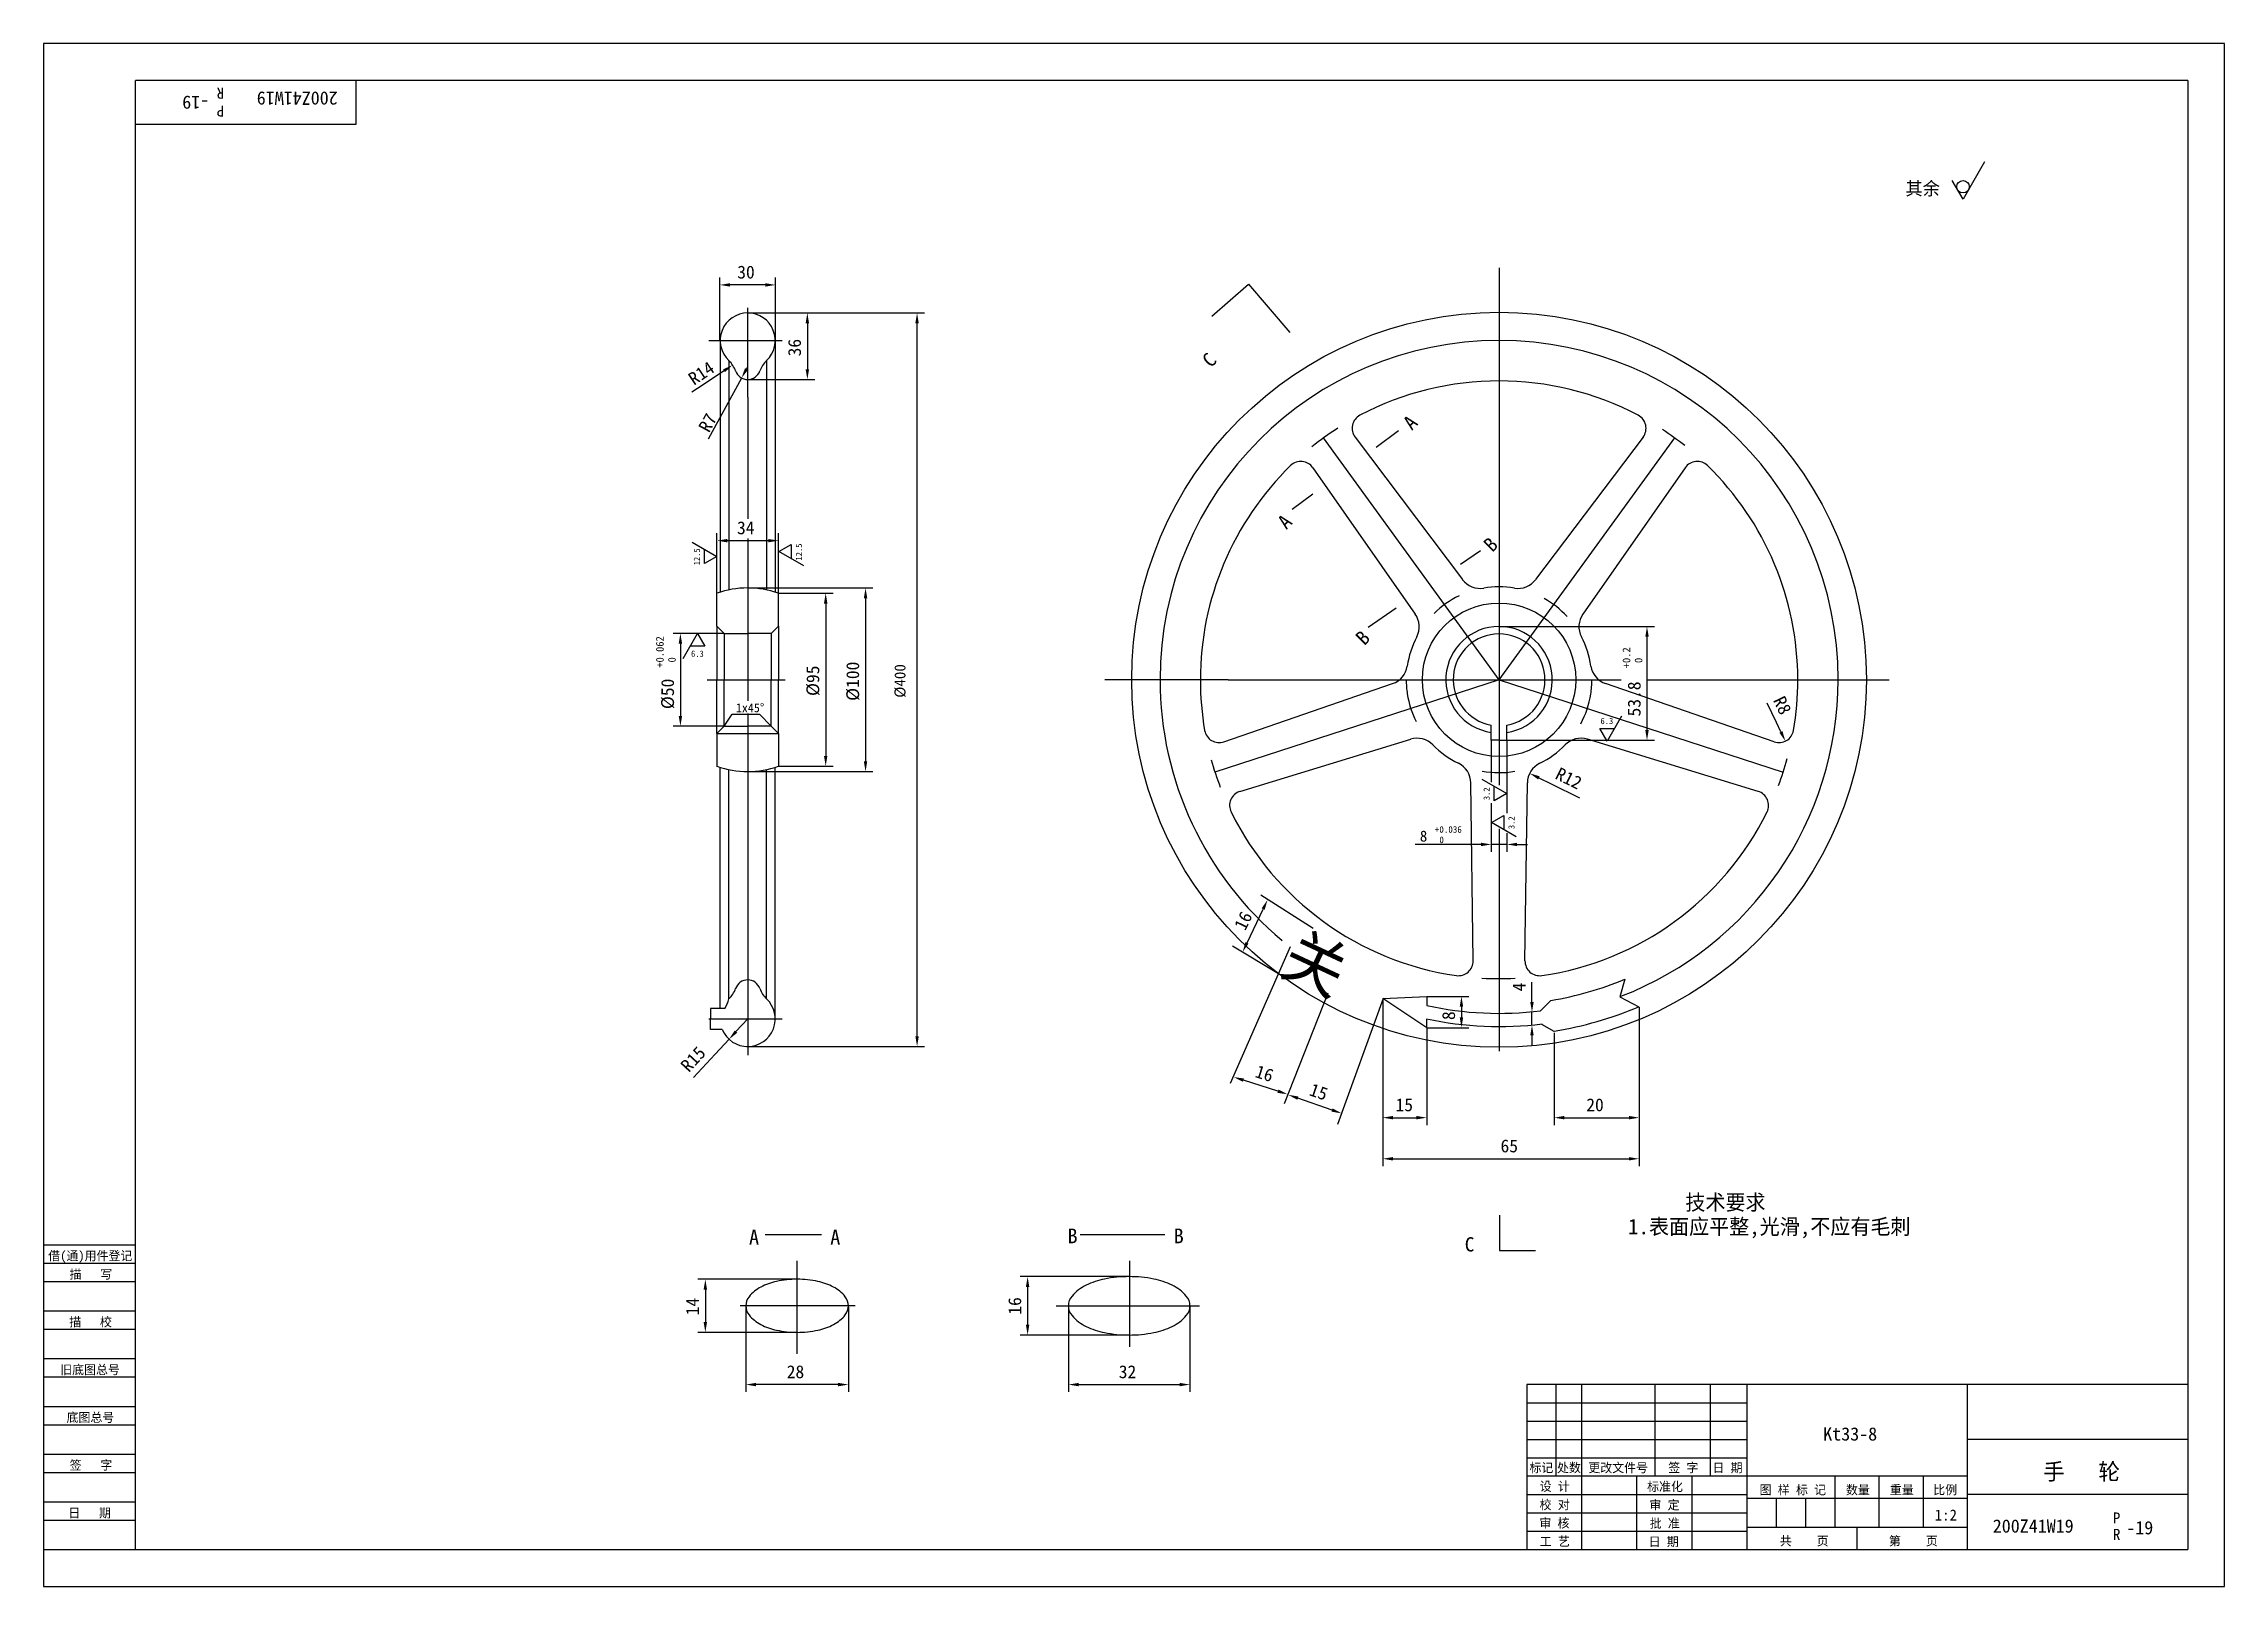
# Model space of a CAD drawing. Header units: metres. Extents: x 0 to 594, y 0 to 420.
import ezdxf

# ---------------------------------------------------------------- set-up
doc = ezdxf.new("R2010")
doc.units = ezdxf.units.M
for name, color, linetype in [('C', 6, 'Continuous'), ('D', 1, 'Continuous'), ('FL', 5, 'Continuous'), ('T', 7, 'Continuous'), ('TL', 4, 'Continuous')]:
    doc.layers.add(name, color=color, linetype=linetype)

# ---------------------------------------------------------------- blocks, each defined once
blk = doc.blocks.new('TUKUN2')
at = {"layer": 'FL'}
for p, q in [((594, 420), (0, 420)), ((0, 420), (0, 0)), ((594, 0), (594, 420)), ((0, 83), (25, 83)), ((0, 75), (25, 75)), ((0, 70), (25, 70)), ((0, 62), (25, 62)), ((0, 57), (25, 57)), ((412, 30), (412, 55)), ((419, 10), (419, 55)), ((439, 30), (439, 55)), ((454, 30), (454, 55)), ((0, 49), (25, 49)), ((404, 50), (464, 50)), ((0, 44), (25, 44)), ((404, 45), (464, 45)), ((0, 36), (25, 36)), ((404, 40), (464, 40)), ((0, 31), (25, 31)), ((404, 35), (464, 35)), ((449, 10), (449, 30)), ((404, 25), (464, 25)), ((0, 23), (25, 23)), ((0, 18), (25, 18)), ((404, 20), (464, 20)), ((404, 15), (464, 15)), ((0, 0), (594, 0))]:
    blk.add_line(p, q, dxfattribs=at)
at = {"layer": 'TL'}
for p, q in [((584, 410), (25, 410)), ((25, 10), (25, 410)), ((85, 410), (85, 398)), ((584, 410), (584, 10)), ((85, 398), (25, 398)), ((0, 93), (25, 93)), ((0, 88), (25, 88)), ((584, 55), (404, 55)), ((404, 55), (404, 10)), ((464, 10), (464, 55)), ((524, 10), (524, 55)), ((584, 40), (524, 40)), ((524, 30), (404, 30)), ((434, 10), (434, 30)), ((488, 16), (488, 30)), ((500, 16), (500, 30)), ((512, 16), (512, 30)), ((464, 24), (524, 24)), ((472, 16), (472, 24)), ((480, 16), (480, 24)), ((584, 25), (524, 25)), ((524, 16), (464, 16)), ((494, 10), (494, 16)), ((0, 10), (584, 10))]:
    blk.add_line(p, q, dxfattribs=at)
at = {"layer": 'T'}
for s, p in [('借(通)用件登记', (1.26, 88.76)), ('描   写', (7.09, 83.76)), ('描   校', (6.98, 70.76)), ('旧底图总号', (4.52, 57.76)), ('底图总号', (6.25, 44.76)), ('签   字', (7.1, 31.76)), ('标记', (404.71, 31.07)), ('处数', (412.22, 31.07)), ('更改文件号', (420.75, 31.07)), ('签 字', (442.53, 31.07)), ('日 期', (454.57, 31.07)), ('校 对', (407.48, 20.99)), ('设 计', (407.5, 25.99)), ('标准化', (436.77, 25.93)), ('审 定', (437.39, 20.93)), ('图 样 标 记', (467.4, 25.04)), ('数量', (490.92, 25.04)), ('重量', (502.88, 25.04)), ('比例', (514.7, 25.04)), ('日   期', (6.72, 18.76)), ('审 核', (407.41, 15.99)), ('批 准', (437.46, 15.93)), ('工 艺', (407.52, 10.99)), ('日 期', (437.18, 10.93)), ('共    页', (472.91, 11.13)), ('第    页', (502.62, 11.13))]:
    blk.add_text(s, height=2.5, dxfattribs=at).set_placement(p)

msp = doc.modelspace()

# ---------------------------------------------------------------- linework, layer by layer
at = {"layer": 'C'}
for p, q in [((396.44, 358.97), (396.44, 218.09)), ((191.78, 345.23), (191.78, 348.03)), ((191.78, 323.79), (191.78, 345.23)), ((181.16, 339.18), (201.15, 339.18)), ((191.78, 323.79), (191.78, 290.63)), ((396.44, 246.82), (348.61, 312.65)), ((396.44, 246.82), (444.27, 312.65)), ((191.78, 285.24), (191.78, 241.12)), ((180.74, 246.82), (202, 246.82)), ((304.74, 246.82), (289.08, 246.82)), ((322.64, 246.82), (304.74, 246.82)), ((396.44, 246.82), (319.05, 221.68)), ((322.64, 246.82), (429.65, 246.82)), ((396.44, 246.82), (473.83, 221.68)), ((436.97, 246.82), (487.03, 246.82)), ((487.03, 246.82), (502.68, 246.82)), ((191.78, 237.59), (191.78, 144.58)), ((396.44, 206.26), (396.44, 145.67)), ((181.16, 154.47), (201.15, 154.47)), ((205.14, 88.66), (205.14, 63.35)), ((295.78, 88.66), (295.78, 65.17)), ((189.77, 76.43), (221.09, 76.43)), ((275.83, 76.4), (314.8, 76.4))]:
    msp.add_line(p, q, dxfattribs=at)
at = {"layer": 'D'}
for p, q in [((528.66, 387.8), (522.81, 377.66)), ((522.81, 377.66), (519.88, 382.73)), ((184.19, 339.23), (184.19, 356.31)), ((196.54, 354.31), (186.99, 354.31)), ((199.34, 339.23), (199.34, 356.31)), ((191.78, 346.68), (210.03, 346.68)), ((210.03, 346.68), (239.91, 346.68)), ((208.03, 343.88), (208.03, 331.33)), ((237.91, 149.77), (237.91, 343.88)), ((185.34, 330.94), (178.12, 326.1)), ((190.1, 328.96), (180.99, 312.28)), ((191.45, 331.41), (191.78, 332.03)), ((191.78, 328.53), (210.03, 328.53)), ((178.12, 326.1), (176.6, 325.08)), ((183.4, 270.37), (183.4, 286.69)), ((200.17, 270.37), (200.17, 286.69)), ((176.63, 284.31), (183.39, 280.4)), ((180.01, 278.45), (180.01, 282.36)), ((183.39, 280.4), (180.01, 278.45)), ((186.2, 284.69), (197.37, 284.69)), ((200.27, 281.71), (203.65, 283.66)), ((207.03, 277.81), (200.27, 281.71)), ((203.65, 283.66), (203.65, 279.76)), ((191.78, 271.82), (225.88, 271.82)), ((200.17, 270.37), (215.02, 270.37)), ((213.02, 267.57), (213.02, 226.07)), ((223.88, 269.02), (223.88, 224.62)), ((185.4, 259.45), (171.45, 259.45)), ((173.45, 256.65), (173.45, 236.99)), ((174.21, 252.61), (178.12, 259.37)), ((180.07, 255.99), (176.16, 255.99)), ((178.12, 259.37), (180.07, 255.99)), ((396.44, 261.32), (438.73, 261.32)), ((436.73, 258.52), (436.73, 233.14)), ((472, 235.14), (469.44, 240.49)), ((185.4, 234.19), (171.45, 234.19)), ((185.4, 234.19), (187.57, 237.45)), ((187.57, 237.45), (195.02, 237.45)), ((195.02, 237.45), (198.17, 234.19)), ((423.91, 233.52), (427.81, 233.52)), ((425.86, 230.14), (423.91, 233.52)), ((429.76, 236.9), (425.86, 230.14)), ((473.21, 232.62), (472, 235.14)), ((394.32, 230.36), (394.32, 218.94)), ((398.56, 230.36), (398.56, 210.52)), ((398.59, 230.34), (438.73, 230.34)), ((192.02, 221.82), (225.88, 221.82)), ((200.17, 223.27), (215.02, 223.27)), ((407.28, 220.11), (410.61, 218.47)), ((391.75, 219.73), (398.51, 215.83)), ((395.13, 213.87), (395.13, 217.78)), ((398.51, 215.83), (395.13, 213.87)), ((410.61, 218.47), (418.32, 214.68)), ((394.32, 213.22), (394.32, 199.98)), ((394.35, 207.94), (397.73, 209.89)), ((401.11, 204.04), (394.35, 207.94)), ((397.73, 209.89), (397.73, 205.99)), ((386.3, 201.98), (373.56, 201.98)), ((388.72, 201.98), (386.3, 201.98)), ((391.52, 201.98), (388.72, 201.98)), ((398.56, 201.98), (394.32, 201.98)), ((398.56, 205.03), (398.56, 199.98)), ((401.36, 201.98), (404.16, 201.98)), ((327.78, 175.19), (332.17, 184.38)), ((345.84, 179.08), (331.57, 188.14)), ((339.57, 174.09), (323.22, 136.87)), ((336.39, 166.77), (323.87, 174.32)), ((349.82, 161.49), (337.9, 131.39)), ((376.72, 160.61), (388.19, 160.61)), ((405.4, 161.89), (405.4, 164.48)), ((405.4, 159.09), (405.4, 161.89)), ((188.59, 151.02), (191.78, 154.47)), ((364.83, 160.05), (352.42, 125.77)), ((364.75, 160.05), (364.75, 125.6)), ((386.19, 157.81), (386.19, 154.89)), ((405.4, 152.79), (405.4, 156.29)), ((434.59, 157.7), (434.59, 125.6)), ((186.69, 148.96), (182.88, 144.85)), ((376.72, 152.09), (388.19, 152.09)), ((376.72, 152.09), (376.72, 125.6)), ((405.4, 149.99), (405.4, 147.19)), ((411.45, 150.7), (411.45, 125.6)), ((182.88, 144.85), (177.05, 138.55)), ((191.41, 146.97), (239.91, 146.97)), ((336.2, 134.81), (326.81, 137.81)), ((350.94, 129.68), (341.63, 132.91)), ((364.75, 125.6), (364.75, 114.41)), ((367.55, 127.6), (373.92, 127.6)), ((414.25, 127.6), (431.79, 127.6)), ((434.59, 125.6), (434.59, 114.41)), ((367.55, 116.41), (431.79, 116.41)), ((196.58, 95.75), (211.89, 95.75)), ((282.31, 95.75), (305.44, 95.75)), ((205.58, 83.6), (178.24, 83.6)), ((295.78, 84.32), (266.02, 84.32)), ((180.24, 80.8), (180.24, 71.95)), ((268.02, 81.52), (268.02, 71.23)), ((191.27, 76.43), (191.27, 52.93)), ((219.22, 76.03), (219.22, 52.93)), ((279.13, 76.4), (279.13, 52.93)), ((312.24, 76.4), (312.24, 52.93)), ((205.14, 69.15), (178.24, 69.15)), ((295.78, 68.43), (266.02, 68.43)), ((216.42, 54.93), (194.07, 54.93)), ((281.93, 54.93), (309.44, 54.93))]:
    msp.add_line(p, q, dxfattribs=at)
msp.add_circle((522.81, 381.04), 1.69, dxfattribs=at)
for points in [[(186.99, 354.78), (186.99, 353.85), (184.19, 354.31)], [(196.54, 354.78), (196.54, 353.85), (199.34, 354.31)], [(207.56, 343.88), (208.49, 343.88), (208.03, 346.68)], [(237.45, 343.88), (238.38, 343.88), (237.91, 346.68)], [(185.6, 330.56), (185.08, 331.33), (187.67, 332.5)], [(191.86, 331.19), (191.04, 331.64), (190.1, 328.96)], [(207.56, 331.33), (208.49, 331.33), (208.03, 328.53)], [(186.2, 285.15), (186.2, 284.22), (183.4, 284.69)], [(197.37, 285.15), (197.37, 284.22), (200.17, 284.69)], [(212.56, 267.57), (213.49, 267.57), (213.02, 270.37)], [(223.41, 269.02), (224.34, 269.02), (223.88, 271.82)], [(172.98, 256.65), (173.92, 256.65), (173.45, 259.45)], [(436.27, 258.52), (437.2, 258.52), (436.73, 261.32)], [(172.98, 236.99), (173.92, 236.99), (173.45, 234.19)], [(436.27, 233.14), (437.2, 233.14), (436.73, 230.34)], [(472.79, 232.42), (473.63, 232.82), (474.42, 230.1)], [(212.56, 226.07), (213.49, 226.07), (213.02, 223.27)], [(223.41, 224.62), (224.34, 224.62), (223.88, 221.82)], [(407.07, 219.69), (407.49, 220.53), (404.77, 221.34)], [(391.52, 202.45), (391.52, 201.52), (394.32, 201.98)], [(401.36, 202.45), (401.36, 201.52), (398.56, 201.98)], [(331.75, 184.58), (332.59, 184.18), (333.38, 186.91)], [(327.35, 175.39), (328.2, 174.99), (326.57, 172.67)], [(385.72, 157.81), (386.66, 157.81), (386.19, 160.61)], [(385.72, 154.89), (386.66, 154.89), (386.19, 152.09)], [(404.93, 159.09), (405.87, 159.09), (405.4, 156.29)], [(188.93, 150.7), (188.25, 151.33), (186.69, 148.96)], [(237.45, 149.77), (238.38, 149.77), (237.91, 146.97)], [(404.93, 149.99), (405.87, 149.99), (405.4, 152.79)], [(326.96, 138.25), (326.67, 137.36), (324.15, 138.66)], [(336.34, 135.25), (336.06, 134.36), (338.87, 133.96)], [(341.78, 133.35), (341.48, 132.47), (338.98, 133.83)], [(351.09, 130.12), (350.79, 129.24), (353.59, 128.76)], [(367.55, 128.07), (367.55, 127.13), (364.75, 127.6)], [(373.92, 128.07), (373.92, 127.13), (376.72, 127.6)], [(414.25, 128.07), (414.25, 127.13), (411.45, 127.6)], [(431.79, 128.07), (431.79, 127.13), (434.59, 127.6)], [(367.55, 116.87), (367.55, 115.94), (364.75, 116.41)], [(431.79, 116.87), (431.79, 115.94), (434.59, 116.41)], [(179.78, 80.8), (180.71, 80.8), (180.24, 83.6)], [(267.55, 81.52), (268.49, 81.52), (268.02, 84.32)], [(179.78, 71.95), (180.71, 71.95), (180.24, 69.15)], [(267.55, 71.23), (268.49, 71.23), (268.02, 68.43)], [(194.07, 55.4), (194.07, 54.47), (191.27, 54.93)], [(216.42, 55.4), (216.42, 54.47), (219.22, 54.93)], [(281.93, 55.4), (281.93, 54.47), (279.13, 54.93)], [(309.44, 55.4), (309.44, 54.47), (312.24, 54.93)]]:
    msp.add_solid(points, dxfattribs=at)
at = {"layer": 'TL'}
for p, q in [((318.17, 345.76), (328.23, 354.56)), ((328.23, 354.56), (339.41, 341.37)), ((184.28, 339.18), (184.28, 270.67)), ((199.28, 339.18), (199.28, 270.67)), ((186.65, 333.71), (186.65, 271.29)), ((196.92, 333.71), (196.92, 271.29)), ((357.21, 312.88), (386.47, 274.07)), ((369.07, 314.55), (362.94, 310.03)), ((435.67, 312.88), (406.4, 274.07)), ((345.74, 304.54), (373.61, 264.72)), ((447.14, 304.54), (419.27, 264.72)), ((345.67, 297.31), (340.04, 293.16)), ((391.34, 281.94), (385.92, 278.24)), ((183.4, 261.45), (183.4, 270.57)), ((200.17, 261.45), (200.17, 270.57)), ((185.4, 259.45), (183.4, 261.45)), ((183.4, 261.45), (183.4, 246.86)), ((198.17, 259.45), (200.17, 261.45)), ((200.17, 261.45), (200.17, 246.86)), ((368.44, 266.3), (360.77, 261.06)), ((185.4, 259.45), (191.75, 259.45)), ((185.4, 259.45), (185.4, 246.86)), ((198.17, 259.45), (191.81, 259.45)), ((198.17, 259.45), (198.17, 246.86)), ((183.4, 232.19), (183.4, 246.78)), ((185.4, 234.19), (185.4, 246.78)), ((198.17, 234.19), (198.17, 246.78)), ((200.17, 232.19), (200.17, 246.78)), ((321.49, 229.92), (367.45, 245.76)), ((471.39, 229.92), (425.43, 245.76)), ((185.4, 234.19), (183.4, 232.19)), ((183.4, 232.19), (183.4, 223.07)), ((183.4, 232.19), (200.22, 232.19)), ((185.4, 234.19), (191.75, 234.19)), ((198.17, 234.19), (191.81, 234.19)), ((198.17, 234.19), (200.17, 232.19)), ((200.17, 232.19), (200.17, 223.07)), ((394.32, 230.36), (394.32, 234.5)), ((398.56, 230.36), (398.56, 234.5)), ((325.87, 216.44), (372.36, 230.63)), ((396.32, 230.36), (394.32, 230.36)), ((396.56, 230.36), (398.56, 230.36)), ((467.01, 216.44), (420.52, 230.63)), ((184.28, 157.36), (184.28, 222.97)), ((186.65, 159.93), (186.65, 222.35)), ((196.92, 159.93), (196.92, 222.35)), ((199.28, 154.47), (199.28, 222.97)), ((389.37, 170.3), (388.73, 218.77)), ((403.5, 170.3), (404.15, 218.77)), ((364.75, 160.05), (376.72, 160.61)), ((376.72, 160.61), (376.72, 158.71)), ((430.66, 165.29), (429.34, 160.46)), ((429.34, 160.46), (434.49, 157.81)), ((185.59, 157.36), (181.66, 157.36)), ((181.66, 157.36), (181.66, 154.46)), ((181.66, 151.57), (181.66, 154.47)), ((376.72, 152.09), (364.75, 160.05)), ((376.72, 158.71), (376.72, 158.17)), ((407.75, 156.71), (410.58, 159.54)), ((184.86, 151.57), (181.66, 151.57)), ((376.72, 152.09), (376.72, 154.39)), ((408.04, 153.04), (411.31, 151.17)), ((396.56, 101.06), (396.56, 91.45)), ((396.56, 91.45), (406.34, 91.45))]:
    msp.add_line(p, q, dxfattribs=at)
msp.add_lwpolyline([(185.59, 157.36, 0.05), (186.65, 159.93, 0.09)], format="xyb", dxfattribs=at)
for points in [[(205.25, 83.61, 0.05), (199.61, 83.01, 0.07), (195.37, 81.49, 0.1), (192.14, 78.84, 0.17), (191.27, 76.38, 0.17), (192.14, 73.91, 0.1), (195.37, 71.27, 0.07), (199.61, 69.75, 0.05), (205.25, 69.15, 0.05), (210.9, 69.75, 0.07), (215.14, 71.27, 0.1), (218.36, 73.91, 0.17), (219.23, 76.38, 0.17), (218.36, 78.84, 0.1), (215.14, 81.49, 0.07), (210.9, 83.01, 0.05)], [(295.68, 84.32, 0.05), (288.98, 83.66, 0.06), (283.98, 82, 0.1), (280.12, 79.04, 0.18), (279.13, 76.38, 0.18), (280.12, 73.71, 0.1), (283.98, 70.76, 0.06), (288.98, 69.09, 0.05), (295.68, 68.43, 0.05), (302.39, 69.09, 0.06), (307.39, 70.76, 0.1), (311.25, 73.71, 0.18), (312.24, 76.38, 0.18), (311.25, 79.04, 0.1), (307.39, 82, 0.06), (302.39, 83.66, 0.05)]]:
    msp.add_lwpolyline(points, format="xyb", close=True, dxfattribs=at)
for radius in [100.06, 20.89]:
    msp.add_circle((396.44, 246.82), radius, dxfattribs=at)
for centre, radius, start, end in [((191.78, 339.18), 7.5, 313.2, 226.8), ((396.44, 246.82), 92.35, 0, 180), ((181.86, 328.61), 7, 19.03, 46.8), ((201.71, 328.61), 7, 133.2, 160.97), ((191.78, 332.03), 3.5, 199.03, 340.97), ((396.44, 246.82), 81.37, 62.24, 117.76), ((396.44, 246.82), 81.37, 122.69, 128.78), ((360.4, 315.28), 4, 117.76, 217.02), ((432.48, 315.28), 4, 322.98, 62.24), ((396.44, 246.82), 81.37, 51.57, 56.83), ((396.44, 246.82), 81.37, 134.24, 180), ((342.46, 302.25), 4, 34.98, 134.24), ((450.42, 302.25), 4, 45.76, 145.02), ((396.44, 246.82), 81.37, 0, 45.76), ((391.27, 277.68), 6, 217.02, 279.52), ((401.61, 277.68), 6, 260.48, 322.98), ((191.78, 246.82), 25, 90, 109.6), ((191.78, 246.82), 25, 70.4, 90), ((396.44, 246.82), 25.29, 115.5, 134.49), ((396.44, 246.82), 25.29, 80.48, 99.52), ((396.44, 246.82), 25.29, 42.94, 60.88), ((368.69, 261.28), 6, 332.48, 34.98), ((424.19, 261.28), 6, 145.02, 207.52), ((396.44, 246.82), 25.29, 152.48, 171.52), ((396.44, 246.82), 14.5, 278.4, 261.6), ((396.44, 246.82), 12.5, 279.75, 260.25), ((396.44, 246.82), 25.29, 8.48, 27.52), ((365.49, 251.44), 6, 289.02, 351.52), ((427.39, 251.44), 6, 188.48, 250.98), ((396.44, 246.82), 92.35, 180, 230.22), ((396.44, 246.82), 81.37, 180, 189.76), ((396.44, 246.82), 25.29, 180, 188.77), ((396.44, 246.82), 25.29, 351.15, 0), ((396.44, 246.82), 92.35, 291.06, 0), ((396.44, 246.82), 81.37, 350.24, 0), ((396.44, 246.82), 25.29, 188.77, 206.74), ((396.44, 246.82), 25.29, 331.73, 351.15), ((320.19, 233.7), 4, 189.76, 289.02), ((472.69, 233.7), 4, 250.98, 350.24), ((374.11, 224.9), 6, 44.48, 106.98), ((396.44, 246.82), 25.29, 224.48, 244.01), ((396.44, 246.82), 25.29, 295.99, 315.52), ((418.76, 224.9), 6, 73.02, 135.52), ((191.78, 246.82), 25, 250.4, 270), ((191.78, 246.82), 25, 270, 289.6), ((396.44, 246.82), 81.37, 195.52, 201.06), ((382.73, 218.69), 6, 0.77, 64.01), ((396.44, 246.82), 25.29, 259.58, 279.73), ((410.15, 218.69), 6, 115.99, 179.23), ((396.44, 246.82), 81.37, 339.25, 344.71), ((327.04, 212.61), 4, 106.98, 206.24), ((465.84, 212.61), 4, 333.76, 73.02), ((396.44, 246.82), 81.37, 206.24, 261.78), ((396.44, 246.82), 81.37, 278.22, 333.76), ((385.38, 170.25), 4, 261.78, 0.77), ((407.5, 170.25), 4, 179.23, 278.22), ((181.86, 165.04), 7, 313.2, 340.97), ((191.78, 161.61), 3.5, 19.03, 160.97), ((201.71, 165.04), 7, 199.03, 226.8), ((396.44, 246.82), 81.37, 266.71, 273.08), ((396.44, 246.82), 88.42, 279.2, 292.77), ((191.78, 154.47), 7.5, 202.71, 46.8), ((396.44, 246.82), 94.41, 257.94, 277.14), ((396.44, 246.82), 90.82, 257.46, 277.15), ((396.44, 246.82), 96.8, 278.93, 293.15)]:
    msp.add_arc(centre, radius, start, end, dxfattribs=at)

# ---------------------------------------------------------------- block references
at = {"layer": 'D'}
msp.add_blockref('TUKUN2', (0, 0), dxfattribs=at)

# ---------------------------------------------------------------- texts
for s, height, rotation, p in [('-19', 3.6, 180, (45.11, 405.78)), ('R', 3, 180, (49.19, 407.98)), ('200Z41W19', 3.6, 180, (80.1, 406.92)), ('P', 3, 180, (49.19, 403.13)), ('36', 3.5, 90, (206.28, 334.85)), ('R14', 3.5, 33.83, (177.14, 326.85)), ('C', 3.9, 45, (317.92, 331.58)), ('R7', 3.5, 61.34, (181.26, 313.88)), ('A', 3.9, 45, (372.68, 314.55)), ('A', 3.9, 45, (338.5, 287.54)), ('B', 3.9, 45, (394.58, 281.33)), ('12.5', 1.7, 90, (178.78, 277.98)), ('12.5', 1.7, 90, (206.58, 279.28)), ('+0.062', 2.1, 90, (168.9, 250.1)), ('B', 3.9, 45, (359.74, 255.96)), ('+0.2', 2.1, 90, (432.18, 249.94)), (' 0', 2.1, 90, (172.19, 250.1)), ('%%C95', 3.5, 90, (211.27, 242.4)), ('%%C100', 3.5, 90, (222.13, 241.07)), ('%%C400', 3, 90, (234.75, 241.92)), (' 0', 2.1, 90, (435.47, 249.94)), ('%%C50', 3.5, 90, (171.7, 238.82)), ('53.8', 3.5, 90, (434.98, 236.83)), ('R8', 3.5, 295.62, (471.01, 241.24)), ('R12', 3.5, 333.79, (411.46, 220)), ('3.2', 1.7, 90, (393.9, 214.04)), ('3.2', 1.7, 90, (400.66, 206.16)), ('16', 3.5, 64.43, (327.29, 178.3)), ('4', 3.5, 90, (403.65, 161.98)), ('8', 3.5, 90, (384.44, 154.18)), ('R15', 3.5, 47.2, (175.76, 139.74)), ('16', 3.5, 342.28, (329.74, 138.71)), ('15', 3.5, 340.88, (344.5, 133.77)), ('14', 3.5, 90, (178.49, 73.79)), ('16', 3.5, 90, (266.27, 73.96))]:
    msp.add_text(s, height=height, rotation=rotation, dxfattribs=at).set_placement(p)
for s, height, p in [('其余', 3.6, (507.15, 378.76)), ('30', 3.5, (188.93, 356.06)), ('34', 3.5, (188.87, 286.44)), ('6.3', 1.7, (176.34, 253.06)), ('1x45%%d', 2.4, (188.56, 237.98)), ('6.3', 1.7, (424.08, 234.75)), ('8', 3, (374.85, 202.76)), ('+0.036', 1.8, (378.95, 205.16)), (' 0', 1.8, (378.95, 202.34)), ('15', 3.5, (368.24, 129.35)), ('20', 3.5, (420.19, 129.35)), ('65', 3.5, (396.84, 118.16)), ('技术要求', 4.2, (447.18, 102.45)), ('A', 4, (192.15, 93.07)), ('A', 4, (214.27, 93.07)), ('B', 4, (278.91, 93.4)), ('B', 4, (307.83, 93.4)), ('C', 3.9, (387.09, 91.16)), ('1.表面应平整,光滑,不应有毛刺', 4.2, (431.56, 95.85)), ('28', 3.5, (202.41, 56.68)), ('32', 3.5, (292.85, 56.68)), ('Kt33-8', 3.6, (484.73, 39.7)), ('手   轮', 4.5, (544.66, 29)), ('1:2', 3, (515.06, 17.92)), ('200Z41W19', 3.6, (530.91, 14.63)), ('P', 3, (563.63, 17.13)), ('R', 3, (563.63, 12.66)), ('-19', 3.6, (567.28, 14.17))]:
    msp.add_text(s, height=height, dxfattribs=at).set_placement(p)
at = {"layer": 'TL'}
msp.add_text('关', height=12.8, rotation=335, dxfattribs=at).set_placement((336.19, 167.27))

doc.saveas('drawing.dxf')
